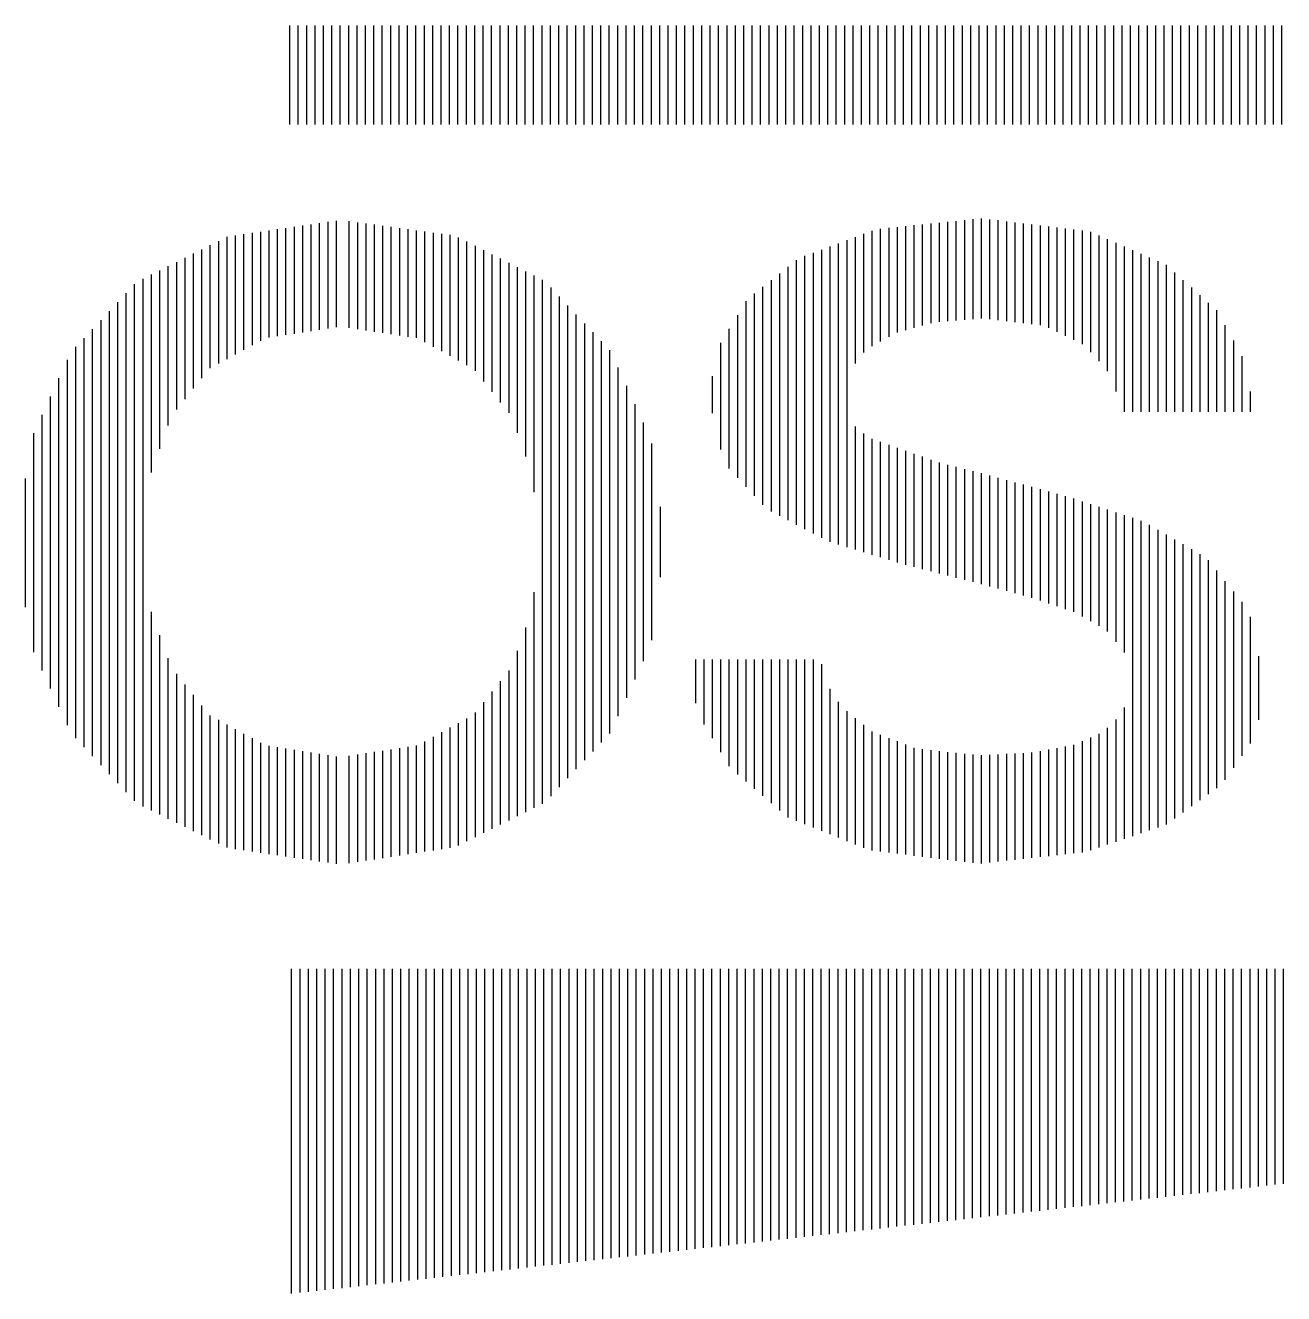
# Model space of a CAD drawing. Extents: x -334 to 5611, y 589 to 4794.
# Drawn here: x 4745.7 to 4828, y 737 to 820 of the extents above; entities that cross this region are included whole.
import ezdxf

# ---------------------------------------------------------------- set-up
doc = ezdxf.new("R2010")
doc.units = 0
doc.header["$LTSCALE"] = 100
doc.header["$MEASUREMENT"] = 0
doc.layers.get('0').update_dxf_attribs({"color": 245, "linetype": 'CONTINUOUS'})

# ---------------------------------------------------------------- blocks, each defined once
blk = doc.blocks.new('H19', base_point=(-13899.373904, 10592.007577))
for p, q in [((-9591.873904, 10944.44117), (-9591.873904, 10950.335702)), ((-9591.373904, 10944.44117), (-9591.373904, 10950.335702)), ((-9590.873904, 10944.44117), (-9590.873904, 10950.335702)), ((-9590.373904, 10944.44117), (-9590.373904, 10950.335702)), ((-9589.873904, 10944.44117), (-9589.873904, 10950.335702)), ((-9589.373904, 10944.44117), (-9589.373904, 10950.335702)), ((-9588.873904, 10944.44117), (-9588.873904, 10950.335702)), ((-9588.373904, 10944.44117), (-9588.373904, 10950.335702)), ((-9587.873904, 10944.44117), (-9587.873904, 10950.335702)), ((-9587.373904, 10944.44117), (-9587.373904, 10950.335702)), ((-9586.873904, 10944.44117), (-9586.873904, 10950.335702)), ((-9586.373904, 10944.44117), (-9586.373904, 10950.335702)), ((-9585.873904, 10944.44117), (-9585.873904, 10950.335702)), ((-9585.373904, 10944.44117), (-9585.373904, 10950.335702)), ((-9584.873904, 10944.44117), (-9584.873904, 10950.335702)), ((-9584.373904, 10944.44117), (-9584.373904, 10950.335702)), ((-9583.873904, 10944.44117), (-9583.873904, 10950.335702)), ((-9583.373904, 10944.44117), (-9583.373904, 10950.335702)), ((-9582.873904, 10944.44117), (-9582.873904, 10950.335702)), ((-9582.373904, 10944.44117), (-9582.373904, 10950.335702)), ((-9581.873904, 10944.44117), (-9581.873904, 10950.335702)), ((-9581.373904, 10944.44117), (-9581.373904, 10950.335702)), ((-9580.873904, 10944.44117), (-9580.873904, 10950.335702)), ((-9580.373904, 10944.44117), (-9580.373904, 10950.335702)), ((-9579.873904, 10944.44117), (-9579.873904, 10950.335702)), ((-9579.373904, 10944.44117), (-9579.373904, 10950.335702)), ((-9578.873904, 10944.44117), (-9578.873904, 10950.335702)), ((-9578.373904, 10944.44117), (-9578.373904, 10950.335702)), ((-9577.873904, 10944.44117), (-9577.873904, 10950.335702)), ((-9577.373904, 10944.44117), (-9577.373904, 10950.335702)), ((-9576.873904, 10944.44117), (-9576.873904, 10950.335702)), ((-9576.373904, 10944.44117), (-9576.373904, 10950.335702)), ((-9575.873904, 10944.44117), (-9575.873904, 10950.335702)), ((-9575.373904, 10944.44117), (-9575.373904, 10950.335702)), ((-9574.873904, 10944.44117), (-9574.873904, 10950.335702)), ((-9574.373904, 10944.44117), (-9574.373904, 10950.335702)), ((-9573.873904, 10944.44117), (-9573.873904, 10950.335702)), ((-9573.373904, 10944.44117), (-9573.373904, 10950.335702)), ((-9572.873904, 10944.44117), (-9572.873904, 10950.335702)), ((-9572.373904, 10944.44117), (-9572.373904, 10950.335702)), ((-9571.873904, 10944.44117), (-9571.873904, 10950.335702)), ((-9571.373904, 10944.44117), (-9571.373904, 10950.335702)), ((-9570.873904, 10944.44117), (-9570.873904, 10950.335702)), ((-9570.373904, 10944.44117), (-9570.373904, 10950.335702)), ((-9569.873904, 10944.44117), (-9569.873904, 10950.335702)), ((-9569.373904, 10944.44117), (-9569.373904, 10950.335702)), ((-9568.873904, 10944.44117), (-9568.873904, 10950.335702)), ((-9568.373904, 10944.44117), (-9568.373904, 10950.335702)), ((-9567.873904, 10944.44117), (-9567.873904, 10950.335702)), ((-9567.373904, 10944.44117), (-9567.373904, 10950.335702)), ((-9566.873904, 10944.44117), (-9566.873904, 10950.335702)), ((-9566.373904, 10944.44117), (-9566.373904, 10950.335702)), ((-9565.873904, 10944.44117), (-9565.873904, 10950.335702)), ((-9565.373904, 10944.44117), (-9565.373904, 10950.335702)), ((-9564.873904, 10944.44117), (-9564.873904, 10950.335702)), ((-9564.373904, 10944.44117), (-9564.373904, 10950.335702)), ((-9563.873904, 10944.44117), (-9563.873904, 10950.335702)), ((-9563.373904, 10944.44117), (-9563.373904, 10950.335702)), ((-9562.873904, 10944.44117), (-9562.873904, 10950.335702)), ((-9562.373904, 10944.44117), (-9562.373904, 10950.335702)), ((-9561.873904, 10944.44117), (-9561.873904, 10950.335702)), ((-9561.373904, 10944.44117), (-9561.373904, 10950.335702)), ((-9560.873904, 10944.44117), (-9560.873904, 10950.335702)), ((-9560.373904, 10944.44117), (-9560.373904, 10950.335702)), ((-9559.873904, 10944.44117), (-9559.873904, 10950.335702)), ((-9559.373904, 10944.44117), (-9559.373904, 10950.335702)), ((-9558.873904, 10944.44117), (-9558.873904, 10950.335702)), ((-9558.373904, 10944.44117), (-9558.373904, 10950.335702)), ((-9557.873904, 10944.44117), (-9557.873904, 10950.335702)), ((-9557.373904, 10944.44117), (-9557.373904, 10950.335702)), ((-9556.873904, 10944.44117), (-9556.873904, 10950.335702)), ((-9556.373904, 10944.44117), (-9556.373904, 10950.335702)), ((-9555.873904, 10944.44117), (-9555.873904, 10950.335702)), ((-9555.373904, 10944.44117), (-9555.373904, 10950.335702)), ((-9554.873904, 10944.44117), (-9554.873904, 10950.335702)), ((-9554.373904, 10944.44117), (-9554.373904, 10950.335702)), ((-9553.873904, 10944.44117), (-9553.873904, 10950.335702)), ((-9553.373904, 10944.44117), (-9553.373904, 10950.335702)), ((-9552.873904, 10944.44117), (-9552.873904, 10950.335702)), ((-9552.373904, 10944.44117), (-9552.373904, 10950.335702)), ((-9551.873904, 10944.44117), (-9551.873904, 10950.335702)), ((-9551.373904, 10944.44117), (-9551.373904, 10950.335702)), ((-9550.873904, 10944.44117), (-9550.873904, 10950.335702)), ((-9550.373904, 10944.44117), (-9550.373904, 10950.335702)), ((-9549.873904, 10944.44117), (-9549.873904, 10950.335702)), ((-9549.373904, 10944.44117), (-9549.373904, 10950.335702)), ((-9548.873904, 10944.44117), (-9548.873904, 10950.335702)), ((-9548.373904, 10944.44117), (-9548.373904, 10950.335702)), ((-9547.873904, 10944.44117), (-9547.873904, 10950.335702)), ((-9547.373904, 10944.44117), (-9547.373904, 10950.335702)), ((-9546.873904, 10944.44117), (-9546.873904, 10950.335702)), ((-9546.373904, 10944.44117), (-9546.373904, 10950.335702)), ((-9545.873904, 10944.44117), (-9545.873904, 10950.335702)), ((-9545.373904, 10944.44117), (-9545.373904, 10950.335702)), ((-9544.873904, 10944.44117), (-9544.873904, 10950.335702)), ((-9544.373904, 10944.44117), (-9544.373904, 10950.335702)), ((-9543.873904, 10944.44117), (-9543.873904, 10950.335702)), ((-9543.373904, 10944.44117), (-9543.373904, 10950.335702)), ((-9542.873904, 10944.44117), (-9542.873904, 10950.335702)), ((-9542.373904, 10944.44117), (-9542.373904, 10950.335702)), ((-9541.873904, 10944.44117), (-9541.873904, 10950.335702)), ((-9541.373904, 10944.44117), (-9541.373904, 10950.335702)), ((-9540.873904, 10944.44117), (-9540.873904, 10950.335702)), ((-9540.373904, 10944.44117), (-9540.373904, 10950.335702)), ((-9539.873904, 10944.44117), (-9539.873904, 10950.335702)), ((-9539.373904, 10944.44117), (-9539.373904, 10950.335702)), ((-9538.873904, 10944.44117), (-9538.873904, 10950.335702)), ((-9538.373904, 10944.44117), (-9538.373904, 10950.335702)), ((-9537.873904, 10944.44117), (-9537.873904, 10950.335702)), ((-9537.373904, 10944.44117), (-9537.373904, 10950.335702)), ((-9536.873904, 10944.44117), (-9536.873904, 10950.335702)), ((-9536.373904, 10944.44117), (-9536.373904, 10950.335702)), ((-9535.873904, 10944.44117), (-9535.873904, 10950.335702)), ((-9535.373904, 10944.44117), (-9535.373904, 10950.335702)), ((-9534.873904, 10944.44117), (-9534.873904, 10950.335702)), ((-9534.373904, 10944.44117), (-9534.373904, 10950.335702)), ((-9533.873904, 10944.44117), (-9533.873904, 10950.335702)), ((-9533.373904, 10944.44117), (-9533.373904, 10950.335702)), ((-9532.873904, 10944.44117), (-9532.873904, 10950.335702))]:
    blk.add_line(p, q)
blk = doc.blocks.new('H20', base_point=(-13899.373904, 10592.007577))
for p, q in [((-9593.604373, 10931.577889), (-9593.604373, 10938.062264)), ((-9593.104373, 10931.765389), (-9593.104373, 10938.132577)), ((-9592.604373, 10931.839608), (-9592.604373, 10938.206795)), ((-9592.104373, 10931.917733), (-9592.104373, 10938.281014)), ((-9591.604373, 10931.991952), (-9591.604373, 10938.351327)), ((-9591.104373, 10932.070077), (-9591.104373, 10938.425545)), ((-9590.604373, 10932.144295), (-9590.604373, 10938.495858)), ((-9590.104373, 10932.22242), (-9590.104373, 10938.570077)), ((-9589.604373, 10932.296639), (-9589.604373, 10938.640389)), ((-9589.104373, 10932.374764), (-9589.104373, 10938.714608)), ((-9596.104373, 10930.214608), (-9596.104373, 10937.507577)), ((-9595.604373, 10930.488045), (-9595.604373, 10937.757577)), ((-9595.104373, 10930.761483), (-9595.104373, 10937.843514)), ((-9594.604373, 10931.03492), (-9594.604373, 10937.917733)), ((-9594.104373, 10931.304452), (-9594.104373, 10937.988045)), ((-9597.604373, 10928.730233), (-9597.604373, 10936.757577)), ((-9597.104373, 10929.355233), (-9597.104373, 10937.007577)), ((-9596.604373, 10929.945077), (-9596.604373, 10937.257577)), ((-9599.104373, 10926.538827), (-9599.104373, 10936.007577)), ((-9598.604373, 10927.480233), (-9598.604373, 10936.257577)), ((-9598.104373, 10928.105233), (-9598.104373, 10936.507577)), ((-9600.604373, 10903.874764), (-9600.604373, 10935.257577)), ((-9600.104373, 10923.741952), (-9600.104373, 10935.507577)), ((-9599.604373, 10925.140389), (-9599.604373, 10935.757577)), ((-9601.604373, 10904.730233), (-9601.604373, 10934.402108)), ((-9601.104373, 10904.198983), (-9601.104373, 10934.933358)), ((-9602.104373, 10905.265389), (-9602.104373, 10933.866952)), ((-9603.104373, 10906.335702), (-9603.104373, 10932.800545)), ((-9602.604373, 10905.800545), (-9602.604373, 10933.335702)), ((-9603.604373, 10906.870858), (-9603.604373, 10932.269295)), ((-9604.104373, 10907.402108), (-9604.104373, 10931.734139)), ((-9604.604373, 10907.937264), (-9604.604373, 10931.202889)), ((-9605.104373, 10908.710702), (-9605.104373, 10930.433358)), ((-9605.604373, 10909.792733), (-9605.604373, 10929.343514)), ((-9606.104373, 10910.87867), (-9606.104373, 10928.257577)), ((-9606.604373, 10911.960702), (-9606.604373, 10927.171639)), ((-9607.104373, 10913.046639), (-9607.104373, 10926.085702)), ((-9607.604373, 10915.726327), (-9607.604373, 10923.386483)), ((-9600.104373, 10903.632577), (-9600.104373, 10915.44117)), ((-9599.604373, 10903.386483), (-9599.604373, 10914.06617)), ((-9599.104373, 10903.140389), (-9599.104373, 10912.687264)), ((-9598.604373, 10902.894295), (-9598.604373, 10911.75367)), ((-9598.104373, 10902.652108), (-9598.104373, 10911.12867)), ((-9597.604373, 10902.406014), (-9597.604373, 10910.50367)), ((-9597.104373, 10902.15992), (-9597.104373, 10909.874764)), ((-9596.604373, 10901.913827), (-9596.604373, 10909.288827)), ((-9596.104373, 10901.671639), (-9596.104373, 10909.015389)), ((-9595.604373, 10901.425545), (-9595.604373, 10908.745858)), ((-9595.104373, 10901.335702), (-9595.104373, 10908.47242)), ((-9594.604373, 10901.265389), (-9594.604373, 10908.198983)), ((-9594.104373, 10901.19117), (-9594.104373, 10907.925545)), ((-9593.604373, 10901.116952), (-9593.604373, 10907.656014)), ((-9593.104373, 10901.042733), (-9593.104373, 10907.468514)), ((-9592.604373, 10900.97242), (-9592.604373, 10907.390389)), ((-9592.104373, 10900.898202), (-9592.104373, 10907.312264)), ((-9591.604373, 10900.823983), (-9591.604373, 10907.234139)), ((-9591.104373, 10900.749764), (-9591.104373, 10907.15992)), ((-9590.604373, 10900.679452), (-9590.604373, 10907.081795)), ((-9590.104373, 10900.605233), (-9590.104373, 10907.00367)), ((-9589.604373, 10900.531014), (-9589.604373, 10906.925545)), ((-9589.104373, 10900.456795), (-9589.104373, 10906.851327))]:
    blk.add_line(p, q)
blk = doc.blocks.new('H21', base_point=(-13899.373904, 10592.007577))
for p, q in [((-9593.604373, 10931.577889), (-9593.604373, 10938.062264)), ((-9593.104373, 10931.765389), (-9593.104373, 10938.132577)), ((-9592.604373, 10931.839608), (-9592.604373, 10938.206795)), ((-9592.104373, 10931.917733), (-9592.104373, 10938.281014)), ((-9591.604373, 10931.991952), (-9591.604373, 10938.351327)), ((-9591.104373, 10932.070077), (-9591.104373, 10938.425545)), ((-9590.604373, 10932.144295), (-9590.604373, 10938.495858)), ((-9590.104373, 10932.22242), (-9590.104373, 10938.570077)), ((-9589.604373, 10932.296639), (-9589.604373, 10938.640389)), ((-9589.104373, 10932.374764), (-9589.104373, 10938.714608)), ((-9596.104373, 10930.214608), (-9596.104373, 10937.507577)), ((-9595.604373, 10930.488045), (-9595.604373, 10937.757577)), ((-9595.104373, 10930.761483), (-9595.104373, 10937.843514)), ((-9594.604373, 10931.03492), (-9594.604373, 10937.917733)), ((-9594.104373, 10931.304452), (-9594.104373, 10937.988045)), ((-9597.604373, 10928.730233), (-9597.604373, 10936.757577)), ((-9597.104373, 10929.355233), (-9597.104373, 10937.007577)), ((-9596.604373, 10929.945077), (-9596.604373, 10937.257577)), ((-9599.104373, 10926.538827), (-9599.104373, 10936.007577)), ((-9598.604373, 10927.480233), (-9598.604373, 10936.257577)), ((-9598.104373, 10928.105233), (-9598.104373, 10936.507577)), ((-9600.604373, 10903.874764), (-9600.604373, 10935.257577)), ((-9600.104373, 10923.741952), (-9600.104373, 10935.507577)), ((-9599.604373, 10925.140389), (-9599.604373, 10935.757577)), ((-9601.604373, 10904.730233), (-9601.604373, 10934.402108)), ((-9601.104373, 10904.198983), (-9601.104373, 10934.933358)), ((-9602.104373, 10905.265389), (-9602.104373, 10933.866952)), ((-9603.104373, 10906.335702), (-9603.104373, 10932.800545)), ((-9602.604373, 10905.800545), (-9602.604373, 10933.335702)), ((-9603.604373, 10906.870858), (-9603.604373, 10932.269295)), ((-9604.104373, 10907.402108), (-9604.104373, 10931.734139)), ((-9604.604373, 10907.937264), (-9604.604373, 10931.202889)), ((-9605.104373, 10908.710702), (-9605.104373, 10930.433358)), ((-9605.604373, 10909.792733), (-9605.604373, 10929.343514)), ((-9606.104373, 10910.87867), (-9606.104373, 10928.257577)), ((-9606.604373, 10911.960702), (-9606.604373, 10927.171639)), ((-9607.104373, 10913.046639), (-9607.104373, 10926.085702)), ((-9607.604373, 10915.726327), (-9607.604373, 10923.386483)), ((-9600.104373, 10903.632577), (-9600.104373, 10915.44117)), ((-9599.604373, 10903.386483), (-9599.604373, 10914.06617)), ((-9599.104373, 10903.140389), (-9599.104373, 10912.687264)), ((-9598.604373, 10902.894295), (-9598.604373, 10911.75367)), ((-9598.104373, 10902.652108), (-9598.104373, 10911.12867)), ((-9597.604373, 10902.406014), (-9597.604373, 10910.50367)), ((-9597.104373, 10902.15992), (-9597.104373, 10909.874764)), ((-9596.604373, 10901.913827), (-9596.604373, 10909.288827)), ((-9596.104373, 10901.671639), (-9596.104373, 10909.015389)), ((-9595.604373, 10901.425545), (-9595.604373, 10908.745858)), ((-9595.104373, 10901.335702), (-9595.104373, 10908.47242)), ((-9594.604373, 10901.265389), (-9594.604373, 10908.198983)), ((-9594.104373, 10901.19117), (-9594.104373, 10907.925545)), ((-9593.604373, 10901.116952), (-9593.604373, 10907.656014)), ((-9593.104373, 10901.042733), (-9593.104373, 10907.468514)), ((-9592.604373, 10900.97242), (-9592.604373, 10907.390389)), ((-9592.104373, 10900.898202), (-9592.104373, 10907.312264)), ((-9591.604373, 10900.823983), (-9591.604373, 10907.234139)), ((-9591.104373, 10900.749764), (-9591.104373, 10907.15992)), ((-9590.604373, 10900.679452), (-9590.604373, 10907.081795)), ((-9590.104373, 10900.605233), (-9590.104373, 10907.00367)), ((-9589.604373, 10900.531014), (-9589.604373, 10906.925545)), ((-9589.104373, 10900.456795), (-9589.104373, 10906.851327))]:
    blk.add_line(p, q)
blk = doc.blocks.new('H22', base_point=(-13899.373904, 10592.007577))
for p, q in [((-9593.604373, 10931.577889), (-9593.604373, 10938.062264)), ((-9593.104373, 10931.765389), (-9593.104373, 10938.132577)), ((-9592.604373, 10931.839608), (-9592.604373, 10938.206795)), ((-9592.104373, 10931.917733), (-9592.104373, 10938.281014)), ((-9591.604373, 10931.991952), (-9591.604373, 10938.351327)), ((-9591.104373, 10932.070077), (-9591.104373, 10938.425545)), ((-9590.604373, 10932.144295), (-9590.604373, 10938.495858)), ((-9590.104373, 10932.22242), (-9590.104373, 10938.570077)), ((-9589.604373, 10932.296639), (-9589.604373, 10938.640389)), ((-9589.104373, 10932.374764), (-9589.104373, 10938.714608)), ((-9596.104373, 10930.214608), (-9596.104373, 10937.507577)), ((-9595.604373, 10930.488045), (-9595.604373, 10937.757577)), ((-9595.104373, 10930.761483), (-9595.104373, 10937.843514)), ((-9594.604373, 10931.03492), (-9594.604373, 10937.917733)), ((-9594.104373, 10931.304452), (-9594.104373, 10937.988045)), ((-9597.604373, 10928.730233), (-9597.604373, 10936.757577)), ((-9597.104373, 10929.355233), (-9597.104373, 10937.007577)), ((-9596.604373, 10929.945077), (-9596.604373, 10937.257577)), ((-9599.104373, 10926.538827), (-9599.104373, 10936.007577)), ((-9598.604373, 10927.480233), (-9598.604373, 10936.257577)), ((-9598.104373, 10928.105233), (-9598.104373, 10936.507577)), ((-9600.604373, 10903.874764), (-9600.604373, 10935.257577)), ((-9600.104373, 10923.741952), (-9600.104373, 10935.507577)), ((-9599.604373, 10925.140389), (-9599.604373, 10935.757577)), ((-9601.604373, 10904.730233), (-9601.604373, 10934.402108)), ((-9601.104373, 10904.198983), (-9601.104373, 10934.933358)), ((-9602.104373, 10905.265389), (-9602.104373, 10933.866952)), ((-9603.104373, 10906.335702), (-9603.104373, 10932.800545)), ((-9602.604373, 10905.800545), (-9602.604373, 10933.335702)), ((-9603.604373, 10906.870858), (-9603.604373, 10932.269295)), ((-9604.104373, 10907.402108), (-9604.104373, 10931.734139)), ((-9604.604373, 10907.937264), (-9604.604373, 10931.202889)), ((-9605.104373, 10908.710702), (-9605.104373, 10930.433358)), ((-9605.604373, 10909.792733), (-9605.604373, 10929.343514)), ((-9606.104373, 10910.87867), (-9606.104373, 10928.257577)), ((-9606.604373, 10911.960702), (-9606.604373, 10927.171639)), ((-9607.104373, 10913.046639), (-9607.104373, 10926.085702)), ((-9607.604373, 10915.726327), (-9607.604373, 10923.386483)), ((-9600.104373, 10903.632577), (-9600.104373, 10915.44117)), ((-9599.604373, 10903.386483), (-9599.604373, 10914.06617)), ((-9599.104373, 10903.140389), (-9599.104373, 10912.687264)), ((-9598.604373, 10902.894295), (-9598.604373, 10911.75367)), ((-9598.104373, 10902.652108), (-9598.104373, 10911.12867)), ((-9597.604373, 10902.406014), (-9597.604373, 10910.50367)), ((-9597.104373, 10902.15992), (-9597.104373, 10909.874764)), ((-9596.604373, 10901.913827), (-9596.604373, 10909.288827)), ((-9596.104373, 10901.671639), (-9596.104373, 10909.015389)), ((-9595.604373, 10901.425545), (-9595.604373, 10908.745858)), ((-9595.104373, 10901.335702), (-9595.104373, 10908.47242)), ((-9594.604373, 10901.265389), (-9594.604373, 10908.198983)), ((-9594.104373, 10901.19117), (-9594.104373, 10907.925545)), ((-9593.604373, 10901.116952), (-9593.604373, 10907.656014)), ((-9593.104373, 10901.042733), (-9593.104373, 10907.468514)), ((-9592.604373, 10900.97242), (-9592.604373, 10907.390389)), ((-9592.104373, 10900.898202), (-9592.104373, 10907.312264)), ((-9591.604373, 10900.823983), (-9591.604373, 10907.234139)), ((-9591.104373, 10900.749764), (-9591.104373, 10907.15992)), ((-9590.604373, 10900.679452), (-9590.604373, 10907.081795)), ((-9590.104373, 10900.605233), (-9590.104373, 10907.00367)), ((-9589.604373, 10900.531014), (-9589.604373, 10906.925545)), ((-9589.104373, 10900.456795), (-9589.104373, 10906.851327))]:
    blk.add_line(p, q)
blk = doc.blocks.new('H23', base_point=(-13899.373904, 10592.007577))
for p, q in [((-9593.604373, 10931.577889), (-9593.604373, 10938.062264)), ((-9593.104373, 10931.765389), (-9593.104373, 10938.132577)), ((-9592.604373, 10931.839608), (-9592.604373, 10938.206795)), ((-9592.104373, 10931.917733), (-9592.104373, 10938.281014)), ((-9591.604373, 10931.991952), (-9591.604373, 10938.351327)), ((-9591.104373, 10932.070077), (-9591.104373, 10938.425545)), ((-9590.604373, 10932.144295), (-9590.604373, 10938.495858)), ((-9590.104373, 10932.22242), (-9590.104373, 10938.570077)), ((-9589.604373, 10932.296639), (-9589.604373, 10938.640389)), ((-9589.104373, 10932.374764), (-9589.104373, 10938.714608)), ((-9596.104373, 10930.214608), (-9596.104373, 10937.507577)), ((-9595.604373, 10930.488045), (-9595.604373, 10937.757577)), ((-9595.104373, 10930.761483), (-9595.104373, 10937.843514)), ((-9594.604373, 10931.03492), (-9594.604373, 10937.917733)), ((-9594.104373, 10931.304452), (-9594.104373, 10937.988045)), ((-9597.604373, 10928.730233), (-9597.604373, 10936.757577)), ((-9597.104373, 10929.355233), (-9597.104373, 10937.007577)), ((-9596.604373, 10929.945077), (-9596.604373, 10937.257577)), ((-9599.104373, 10926.538827), (-9599.104373, 10936.007577)), ((-9598.604373, 10927.480233), (-9598.604373, 10936.257577)), ((-9598.104373, 10928.105233), (-9598.104373, 10936.507577)), ((-9600.604373, 10903.874764), (-9600.604373, 10935.257577)), ((-9600.104373, 10923.741952), (-9600.104373, 10935.507577)), ((-9599.604373, 10925.140389), (-9599.604373, 10935.757577)), ((-9601.604373, 10904.730233), (-9601.604373, 10934.402108)), ((-9601.104373, 10904.198983), (-9601.104373, 10934.933358)), ((-9602.104373, 10905.265389), (-9602.104373, 10933.866952)), ((-9603.104373, 10906.335702), (-9603.104373, 10932.800545)), ((-9602.604373, 10905.800545), (-9602.604373, 10933.335702)), ((-9603.604373, 10906.870858), (-9603.604373, 10932.269295)), ((-9604.104373, 10907.402108), (-9604.104373, 10931.734139)), ((-9604.604373, 10907.937264), (-9604.604373, 10931.202889)), ((-9605.104373, 10908.710702), (-9605.104373, 10930.433358)), ((-9605.604373, 10909.792733), (-9605.604373, 10929.343514)), ((-9606.104373, 10910.87867), (-9606.104373, 10928.257577)), ((-9606.604373, 10911.960702), (-9606.604373, 10927.171639)), ((-9607.104373, 10913.046639), (-9607.104373, 10926.085702)), ((-9607.604373, 10915.726327), (-9607.604373, 10923.386483)), ((-9600.104373, 10903.632577), (-9600.104373, 10915.44117)), ((-9599.604373, 10903.386483), (-9599.604373, 10914.06617)), ((-9599.104373, 10903.140389), (-9599.104373, 10912.687264)), ((-9598.604373, 10902.894295), (-9598.604373, 10911.75367)), ((-9598.104373, 10902.652108), (-9598.104373, 10911.12867)), ((-9597.604373, 10902.406014), (-9597.604373, 10910.50367)), ((-9597.104373, 10902.15992), (-9597.104373, 10909.874764)), ((-9596.604373, 10901.913827), (-9596.604373, 10909.288827)), ((-9596.104373, 10901.671639), (-9596.104373, 10909.015389)), ((-9595.604373, 10901.425545), (-9595.604373, 10908.745858)), ((-9595.104373, 10901.335702), (-9595.104373, 10908.47242)), ((-9594.604373, 10901.265389), (-9594.604373, 10908.198983)), ((-9594.104373, 10901.19117), (-9594.104373, 10907.925545)), ((-9593.604373, 10901.116952), (-9593.604373, 10907.656014)), ((-9593.104373, 10901.042733), (-9593.104373, 10907.468514)), ((-9592.604373, 10900.97242), (-9592.604373, 10907.390389)), ((-9592.104373, 10900.898202), (-9592.104373, 10907.312264)), ((-9591.604373, 10900.823983), (-9591.604373, 10907.234139)), ((-9591.104373, 10900.749764), (-9591.104373, 10907.15992)), ((-9590.604373, 10900.679452), (-9590.604373, 10907.081795)), ((-9590.104373, 10900.605233), (-9590.104373, 10907.00367)), ((-9589.604373, 10900.531014), (-9589.604373, 10906.925545)), ((-9589.104373, 10900.456795), (-9589.104373, 10906.851327))]:
    blk.add_line(p, q)
blk = doc.blocks.new('H30', base_point=(-13899.373904, 10592.007577))
for p, q in [((-9550.737185, 10932.906014), (-9550.737185, 10938.851327)), ((-9557.237185, 10931.245858), (-9557.237185, 10938.109139)), ((-9556.737185, 10931.531014), (-9556.737185, 10938.238045)), ((-9556.237185, 10931.812264), (-9556.237185, 10938.288827)), ((-9555.737185, 10932.062264), (-9555.737185, 10938.339608)), ((-9555.237185, 10932.198983), (-9555.237185, 10938.390389)), ((-9554.737185, 10932.339608), (-9554.737185, 10938.44117)), ((-9554.237185, 10932.480233), (-9554.237185, 10938.491952)), ((-9553.737185, 10932.616952), (-9553.737185, 10938.542733)), ((-9553.237185, 10932.695077), (-9553.237185, 10938.593514)), ((-9552.737185, 10932.738045), (-9552.737185, 10938.644295)), ((-9552.237185, 10932.781014), (-9552.237185, 10938.695077)), ((-9551.737185, 10932.823983), (-9551.737185, 10938.749764)), ((-9551.237185, 10932.863045), (-9551.237185, 10938.800545)), ((-9550.237185, 10932.855233), (-9550.237185, 10938.796639)), ((-9549.737185, 10932.796639), (-9549.737185, 10938.738045)), ((-9549.237185, 10932.738045), (-9549.237185, 10938.675545)), ((-9548.737185, 10932.679452), (-9548.737185, 10938.616952)), ((-9548.237185, 10932.620858), (-9548.237185, 10938.554452)), ((-9547.737185, 10932.562264), (-9547.737185, 10938.491952)), ((-9547.237185, 10932.499764), (-9547.237185, 10938.433358)), ((-9546.737185, 10932.343514), (-9546.737185, 10938.370858)), ((-9546.237185, 10932.101327), (-9546.237185, 10938.308358)), ((-9545.737185, 10931.863045), (-9545.737185, 10938.249764)), ((-9545.237185, 10931.620858), (-9545.237185, 10938.187264)), ((-9544.737185, 10931.37867), (-9544.737185, 10938.124764)), ((-9559.237185, 10919.456795), (-9559.237185, 10937.363045)), ((-9558.737185, 10919.304452), (-9558.737185, 10937.550545)), ((-9558.237185, 10930.226327), (-9558.237185, 10937.738045)), ((-9557.737185, 10930.866952), (-9557.737185, 10937.925545)), ((-9544.237185, 10930.898202), (-9544.237185, 10938.046639)), ((-9543.737185, 10930.359139), (-9543.737185, 10937.831795)), ((-9543.237185, 10929.773202), (-9543.237185, 10937.613045)), ((-9542.737185, 10928.546639), (-9542.737185, 10937.394295)), ((-9561.237185, 10920.370858), (-9561.237185, 10936.616952)), ((-9560.737185, 10920.109139), (-9560.737185, 10936.804452)), ((-9560.237185, 10919.851327), (-9560.237185, 10936.991952)), ((-9559.737185, 10919.609139), (-9559.737185, 10937.179452)), ((-9542.237185, 10927.351327), (-9542.237185, 10937.179452)), ((-9541.737185, 10927.351327), (-9541.737185, 10936.960702)), ((-9541.237185, 10927.351327), (-9541.237185, 10936.745858)), ((-9562.237185, 10920.894295), (-9562.237185, 10935.964608)), ((-9561.737185, 10920.632577), (-9561.737185, 10936.359139)), ((-9540.737185, 10927.351327), (-9540.737185, 10936.527108)), ((-9540.237185, 10927.351327), (-9540.237185, 10936.312264)), ((-9539.737185, 10927.351327), (-9539.737185, 10936.085702)), ((-9563.237185, 10921.417733), (-9563.237185, 10935.171639)), ((-9562.737185, 10921.156014), (-9562.737185, 10935.56617)), ((-9539.237185, 10927.351327), (-9539.237185, 10935.636483)), ((-9538.737185, 10927.351327), (-9538.737185, 10935.187264)), ((-9564.237185, 10922.34742), (-9564.237185, 10934.382577)), ((-9563.737185, 10921.804452), (-9563.737185, 10934.777108)), ((-9538.237185, 10927.351327), (-9538.237185, 10934.738045)), ((-9564.737185, 10922.886483), (-9564.737185, 10933.929452)), ((-9537.737185, 10927.351327), (-9537.737185, 10934.28492)), ((-9537.237185, 10927.351327), (-9537.237185, 10933.835702)), ((-9565.237185, 10923.429452), (-9565.237185, 10933.101327)), ((-9536.737185, 10927.351327), (-9536.737185, 10933.386483)), ((-9565.737185, 10923.968514), (-9565.737185, 10932.277108)), ((-9536.237185, 10927.351327), (-9536.237185, 10932.499764)), ((-9566.237185, 10925.09742), (-9566.237185, 10931.452889)), ((-9535.737185, 10927.351327), (-9535.737185, 10931.581795)), ((-9535.237185, 10927.351327), (-9535.237185, 10930.663827)), ((-9566.737185, 10927.269295), (-9566.737185, 10929.464608)), ((-9534.737185, 10927.351327), (-9534.737185, 10928.558358)), ((-9558.237185, 10919.152108), (-9558.237185, 10926.476327)), ((-9557.737185, 10918.999764), (-9557.737185, 10926.050545)), ((-9557.237185, 10918.84742), (-9557.237185, 10925.741952)), ((-9556.737185, 10918.695077), (-9556.737185, 10925.56617)), ((-9556.237185, 10918.542733), (-9556.237185, 10925.386483)), ((-9555.737185, 10918.390389), (-9555.737185, 10925.210702)), ((-9555.237185, 10918.241952), (-9555.237185, 10925.03492)), ((-9554.737185, 10918.116952), (-9554.737185, 10924.855233)), ((-9554.237185, 10917.988045), (-9554.237185, 10924.679452)), ((-9553.737185, 10917.863045), (-9553.737185, 10924.499764)), ((-9553.237185, 10917.734139), (-9553.237185, 10924.331795)), ((-9552.737185, 10917.605233), (-9552.737185, 10924.202889)), ((-9552.237185, 10917.480233), (-9552.237185, 10924.073983)), ((-9551.737185, 10917.351327), (-9551.737185, 10923.945077)), ((-9551.237185, 10917.226327), (-9551.237185, 10923.820077)), ((-9550.737185, 10917.09742), (-9550.737185, 10923.69117)), ((-9550.237185, 10916.964608), (-9550.237185, 10923.562264)), ((-9549.737185, 10916.827889), (-9549.737185, 10923.425545)), ((-9549.237185, 10916.69117), (-9549.237185, 10923.288827)), ((-9548.737185, 10916.550545), (-9548.737185, 10923.152108)), ((-9548.237185, 10916.413827), (-9548.237185, 10923.015389)), ((-9547.737185, 10916.277108), (-9547.737185, 10922.882577)), ((-9547.237185, 10916.113045), (-9547.237185, 10922.745858)), ((-9546.737185, 10915.945077), (-9546.737185, 10922.609139)), ((-9546.237185, 10915.777108), (-9546.237185, 10922.47242)), ((-9545.737185, 10915.609139), (-9545.737185, 10922.335702)), ((-9545.237185, 10915.44117), (-9545.237185, 10922.183358)), ((-9544.737185, 10915.175545), (-9544.737185, 10922.019295)), ((-9544.237185, 10914.894295), (-9544.237185, 10921.855233)), ((-9543.737185, 10914.613045), (-9543.737185, 10921.69117)), ((-9543.237185, 10914.277108), (-9543.237185, 10921.527108)), ((-9542.737185, 10913.656014), (-9542.737185, 10921.363045)), ((-9542.237185, 10913.031014), (-9542.237185, 10921.198983)), ((-9541.737185, 10902.113045), (-9541.737185, 10921.03492)), ((-9541.237185, 10902.281014), (-9541.237185, 10920.870858)), ((-9540.737185, 10902.452889), (-9540.737185, 10920.620858)), ((-9540.237185, 10902.620858), (-9540.237185, 10920.331795)), ((-9539.737185, 10902.796639), (-9539.737185, 10920.042733)), ((-9539.237185, 10903.15992), (-9539.237185, 10919.75367)), ((-9538.737185, 10903.519295), (-9538.737185, 10919.464608)), ((-9538.237185, 10903.87867), (-9538.237185, 10919.171639)), ((-9537.737185, 10904.241952), (-9537.737185, 10918.882577)), ((-9537.237185, 10904.601327), (-9537.237185, 10918.523202)), ((-9536.737185, 10904.960702), (-9536.737185, 10917.902108)), ((-9536.237185, 10905.452889), (-9536.237185, 10917.281014)), ((-9535.737185, 10906.171639), (-9535.737185, 10916.65992)), ((-9535.237185, 10906.890389), (-9535.237185, 10916.038827)), ((-9534.737185, 10907.609139), (-9534.737185, 10915.148202)), ((-9567.737185, 10910.019295), (-9567.737185, 10912.609139)), ((-9567.237185, 10908.75367), (-9567.237185, 10912.609139)), ((-9566.737185, 10907.925545), (-9566.737185, 10912.609139)), ((-9566.237185, 10907.101327), (-9566.237185, 10912.609139)), ((-9565.737185, 10906.277108), (-9565.737185, 10912.609139)), ((-9565.237185, 10905.781014), (-9565.237185, 10912.609139)), ((-9564.737185, 10905.351327), (-9564.737185, 10912.609139)), ((-9564.237185, 10904.925545), (-9564.237185, 10912.609139)), ((-9563.737185, 10904.495858), (-9563.737185, 10912.609139)), ((-9563.237185, 10904.070077), (-9563.237185, 10912.609139)), ((-9562.737185, 10903.640389), (-9562.737185, 10912.609139)), ((-9562.237185, 10903.218514), (-9562.237185, 10912.609139)), ((-9561.737185, 10903.019295), (-9561.737185, 10912.609139)), ((-9561.237185, 10902.820077), (-9561.237185, 10912.609139)), ((-9560.737185, 10902.616952), (-9560.737185, 10912.609139)), ((-9534.237185, 10909.031014), (-9534.237185, 10912.81617)), ((-9560.237185, 10902.417733), (-9560.237185, 10912.339608)), ((-9559.737185, 10902.218514), (-9559.737185, 10910.866952)), ((-9559.237185, 10902.015389), (-9559.237185, 10910.085702)), ((-9558.737185, 10901.81617), (-9558.737185, 10909.531014)), ((-9542.237185, 10901.94117), (-9542.237185, 10909.765389)), ((-9558.237185, 10901.616952), (-9558.237185, 10909.12867)), ((-9557.737185, 10901.413827), (-9557.737185, 10908.726327)), ((-9542.737185, 10901.773202), (-9542.737185, 10909.038827)), ((-9557.237185, 10901.249764), (-9557.237185, 10908.327889)), ((-9556.737185, 10901.187264), (-9556.737185, 10908.136483)), ((-9556.237185, 10901.124764), (-9556.237185, 10907.94117)), ((-9544.237185, 10901.261483), (-9544.237185, 10907.976327)), ((-9543.737185, 10901.433358), (-9543.737185, 10908.19117)), ((-9543.237185, 10901.601327), (-9543.237185, 10908.550545)), ((-9555.737185, 10901.06617), (-9555.737185, 10907.749764)), ((-9555.237185, 10901.00367), (-9555.237185, 10907.554452)), ((-9554.737185, 10900.94117), (-9554.737185, 10907.363045)), ((-9554.237185, 10900.882577), (-9554.237185, 10907.269295)), ((-9553.737185, 10900.820077), (-9553.737185, 10907.214608)), ((-9553.237185, 10900.761483), (-9553.237185, 10907.163827)), ((-9547.237185, 10900.866952), (-9547.237185, 10907.163827)), ((-9546.737185, 10900.921639), (-9546.737185, 10907.25367)), ((-9546.237185, 10900.976327), (-9546.237185, 10907.339608)), ((-9545.737185, 10901.031014), (-9545.737185, 10907.429452)), ((-9545.237185, 10901.085702), (-9545.237185, 10907.542733)), ((-9544.737185, 10901.140389), (-9544.737185, 10907.757577)), ((-9552.737185, 10900.698983), (-9552.737185, 10907.109139)), ((-9552.237185, 10900.636483), (-9552.237185, 10907.058358)), ((-9551.737185, 10900.577889), (-9551.737185, 10907.00367)), ((-9551.237185, 10900.515389), (-9551.237185, 10906.952889)), ((-9550.737185, 10900.484139), (-9550.737185, 10906.917733)), ((-9550.237185, 10900.538827), (-9550.237185, 10906.94117)), ((-9549.737185, 10900.593514), (-9549.737185, 10906.968514)), ((-9549.237185, 10900.648202), (-9549.237185, 10906.991952)), ((-9548.737185, 10900.702889), (-9548.737185, 10907.019295)), ((-9548.237185, 10900.757577), (-9548.237185, 10907.042733)), ((-9547.737185, 10900.812264), (-9547.737185, 10907.077889))]:
    blk.add_line(p, q)
blk = doc.blocks.new('H32', base_point=(-13899.373904, 10592.007577))
for p, q in [((-9593.604373, 10931.577889), (-9593.604373, 10938.062264)), ((-9593.104373, 10931.765389), (-9593.104373, 10938.132577)), ((-9592.604373, 10931.839608), (-9592.604373, 10938.206795)), ((-9592.104373, 10931.917733), (-9592.104373, 10938.281014)), ((-9591.604373, 10931.991952), (-9591.604373, 10938.351327)), ((-9591.104373, 10932.070077), (-9591.104373, 10938.425545)), ((-9590.604373, 10932.144295), (-9590.604373, 10938.495858)), ((-9590.104373, 10932.22242), (-9590.104373, 10938.570077)), ((-9589.604373, 10932.296639), (-9589.604373, 10938.640389)), ((-9589.104373, 10932.374764), (-9589.104373, 10938.714608)), ((-9596.104373, 10930.214608), (-9596.104373, 10937.507577)), ((-9595.604373, 10930.488045), (-9595.604373, 10937.757577)), ((-9595.104373, 10930.761483), (-9595.104373, 10937.843514)), ((-9594.604373, 10931.03492), (-9594.604373, 10937.917733)), ((-9594.104373, 10931.304452), (-9594.104373, 10937.988045)), ((-9597.604373, 10928.730233), (-9597.604373, 10936.757577)), ((-9597.104373, 10929.355233), (-9597.104373, 10937.007577)), ((-9596.604373, 10929.945077), (-9596.604373, 10937.257577)), ((-9599.104373, 10926.538827), (-9599.104373, 10936.007577)), ((-9598.604373, 10927.480233), (-9598.604373, 10936.257577)), ((-9598.104373, 10928.105233), (-9598.104373, 10936.507577)), ((-9600.604373, 10903.874764), (-9600.604373, 10935.257577)), ((-9600.104373, 10923.741952), (-9600.104373, 10935.507577)), ((-9599.604373, 10925.140389), (-9599.604373, 10935.757577)), ((-9601.604373, 10904.730233), (-9601.604373, 10934.402108)), ((-9601.104373, 10904.198983), (-9601.104373, 10934.933358)), ((-9602.104373, 10905.265389), (-9602.104373, 10933.866952)), ((-9603.104373, 10906.335702), (-9603.104373, 10932.800545)), ((-9602.604373, 10905.800545), (-9602.604373, 10933.335702)), ((-9603.604373, 10906.870858), (-9603.604373, 10932.269295)), ((-9604.104373, 10907.402108), (-9604.104373, 10931.734139)), ((-9604.604373, 10907.937264), (-9604.604373, 10931.202889)), ((-9605.104373, 10908.710702), (-9605.104373, 10930.433358)), ((-9605.604373, 10909.792733), (-9605.604373, 10929.343514)), ((-9606.104373, 10910.87867), (-9606.104373, 10928.257577)), ((-9606.604373, 10911.960702), (-9606.604373, 10927.171639)), ((-9607.104373, 10913.046639), (-9607.104373, 10926.085702)), ((-9607.604373, 10915.726327), (-9607.604373, 10923.386483)), ((-9600.104373, 10903.632577), (-9600.104373, 10915.44117)), ((-9599.604373, 10903.386483), (-9599.604373, 10914.06617)), ((-9599.104373, 10903.140389), (-9599.104373, 10912.687264)), ((-9598.604373, 10902.894295), (-9598.604373, 10911.75367)), ((-9598.104373, 10902.652108), (-9598.104373, 10911.12867)), ((-9597.604373, 10902.406014), (-9597.604373, 10910.50367)), ((-9597.104373, 10902.15992), (-9597.104373, 10909.874764)), ((-9596.604373, 10901.913827), (-9596.604373, 10909.288827)), ((-9596.104373, 10901.671639), (-9596.104373, 10909.015389)), ((-9595.604373, 10901.425545), (-9595.604373, 10908.745858)), ((-9595.104373, 10901.335702), (-9595.104373, 10908.47242)), ((-9594.604373, 10901.265389), (-9594.604373, 10908.198983)), ((-9594.104373, 10901.19117), (-9594.104373, 10907.925545)), ((-9593.604373, 10901.116952), (-9593.604373, 10907.656014)), ((-9593.104373, 10901.042733), (-9593.104373, 10907.468514)), ((-9592.604373, 10900.97242), (-9592.604373, 10907.390389)), ((-9592.104373, 10900.898202), (-9592.104373, 10907.312264)), ((-9591.604373, 10900.823983), (-9591.604373, 10907.234139)), ((-9591.104373, 10900.749764), (-9591.104373, 10907.15992)), ((-9590.604373, 10900.679452), (-9590.604373, 10907.081795)), ((-9590.104373, 10900.605233), (-9590.104373, 10907.00367)), ((-9589.604373, 10900.531014), (-9589.604373, 10906.925545)), ((-9589.104373, 10900.456795), (-9589.104373, 10906.851327))]:
    blk.add_line(p, q)
blk = doc.blocks.new('H35', base_point=(-13899.373904, 10592.007577))
for p, q in [((-9591.768435, 10874.890389), (-9591.768435, 10894.210702)), ((-9591.268435, 10874.948983), (-9591.268435, 10894.210702)), ((-9590.768435, 10875.00367), (-9590.768435, 10894.210702)), ((-9590.268435, 10875.058358), (-9590.268435, 10894.210702)), ((-9589.768435, 10875.113045), (-9589.768435, 10894.210702)), ((-9589.268435, 10875.167733), (-9589.268435, 10894.210702)), ((-9588.768435, 10875.22242), (-9588.768435, 10894.210702)), ((-9588.268435, 10875.281014), (-9588.268435, 10894.210702)), ((-9587.768435, 10875.335702), (-9587.768435, 10894.210702)), ((-9587.268435, 10875.390389), (-9587.268435, 10894.210702)), ((-9586.768435, 10875.445077), (-9586.768435, 10894.210702)), ((-9586.268435, 10875.499764), (-9586.268435, 10894.210702)), ((-9585.768435, 10875.558358), (-9585.768435, 10894.210702)), ((-9585.268435, 10875.613045), (-9585.268435, 10894.210702)), ((-9584.768435, 10875.667733), (-9584.768435, 10894.210702)), ((-9584.268435, 10875.72242), (-9584.268435, 10894.210702)), ((-9583.768435, 10875.777108), (-9583.768435, 10894.210702)), ((-9583.268435, 10875.831795), (-9583.268435, 10894.210702)), ((-9582.768435, 10875.890389), (-9582.768435, 10894.210702)), ((-9582.268435, 10875.945077), (-9582.268435, 10894.210702)), ((-9581.768435, 10875.999764), (-9581.768435, 10894.210702)), ((-9581.268435, 10876.054452), (-9581.268435, 10894.210702)), ((-9580.768435, 10876.109139), (-9580.768435, 10894.210702)), ((-9580.268435, 10876.167733), (-9580.268435, 10894.210702)), ((-9579.768435, 10876.22242), (-9579.768435, 10894.210702)), ((-9579.268435, 10876.277108), (-9579.268435, 10894.210702)), ((-9578.768435, 10876.331795), (-9578.768435, 10894.210702)), ((-9578.268435, 10876.386483), (-9578.268435, 10894.210702)), ((-9577.768435, 10876.445077), (-9577.768435, 10894.210702)), ((-9577.268435, 10876.499764), (-9577.268435, 10894.210702)), ((-9576.768435, 10876.554452), (-9576.768435, 10894.210702)), ((-9576.268435, 10876.609139), (-9576.268435, 10894.210702)), ((-9575.768435, 10876.663827), (-9575.768435, 10894.210702)), ((-9575.268435, 10876.718514), (-9575.268435, 10894.210702)), ((-9574.768435, 10876.777108), (-9574.768435, 10894.210702)), ((-9574.268435, 10876.831795), (-9574.268435, 10894.210702)), ((-9573.768435, 10876.886483), (-9573.768435, 10894.210702)), ((-9573.268435, 10876.94117), (-9573.268435, 10894.210702)), ((-9572.768435, 10876.995858), (-9572.768435, 10894.210702)), ((-9572.268435, 10877.054452), (-9572.268435, 10894.210702)), ((-9571.768435, 10877.109139), (-9571.768435, 10894.210702)), ((-9571.268435, 10877.163827), (-9571.268435, 10894.210702)), ((-9570.768435, 10877.218514), (-9570.768435, 10894.210702)), ((-9570.268435, 10877.273202), (-9570.268435, 10894.210702)), ((-9569.768435, 10877.327889), (-9569.768435, 10894.210702)), ((-9569.268435, 10877.386483), (-9569.268435, 10894.210702)), ((-9568.768435, 10877.44117), (-9568.768435, 10894.210702)), ((-9568.268435, 10877.495858), (-9568.268435, 10894.210702)), ((-9567.768435, 10877.550545), (-9567.768435, 10894.210702)), ((-9567.268435, 10877.605233), (-9567.268435, 10894.210702)), ((-9566.768435, 10877.663827), (-9566.768435, 10894.210702)), ((-9566.268435, 10877.718514), (-9566.268435, 10894.210702)), ((-9565.768435, 10877.773202), (-9565.768435, 10894.210702)), ((-9565.268435, 10877.827889), (-9565.268435, 10894.210702)), ((-9564.768435, 10877.882577), (-9564.768435, 10894.210702)), ((-9564.268435, 10877.94117), (-9564.268435, 10894.210702)), ((-9563.768435, 10877.995858), (-9563.768435, 10894.210702)), ((-9563.268435, 10878.050545), (-9563.268435, 10894.210702)), ((-9562.768435, 10878.105233), (-9562.768435, 10894.210702)), ((-9562.268435, 10878.15992), (-9562.268435, 10894.210702)), ((-9561.768435, 10878.214608), (-9561.768435, 10894.210702)), ((-9561.268435, 10878.273202), (-9561.268435, 10894.210702)), ((-9560.768435, 10878.327889), (-9560.768435, 10894.210702)), ((-9560.268435, 10878.382577), (-9560.268435, 10894.210702)), ((-9559.768435, 10878.437264), (-9559.768435, 10894.210702)), ((-9559.268435, 10878.491952), (-9559.268435, 10894.210702)), ((-9558.768435, 10878.550545), (-9558.768435, 10894.210702)), ((-9558.268435, 10878.605233), (-9558.268435, 10894.210702)), ((-9557.768435, 10878.65992), (-9557.768435, 10894.210702)), ((-9557.268435, 10878.714608), (-9557.268435, 10894.210702)), ((-9556.768435, 10878.769295), (-9556.768435, 10894.210702)), ((-9556.268435, 10878.823983), (-9556.268435, 10894.210702)), ((-9555.768435, 10878.882577), (-9555.768435, 10894.210702)), ((-9555.268435, 10878.937264), (-9555.268435, 10894.210702)), ((-9554.768435, 10878.991952), (-9554.768435, 10894.210702)), ((-9554.268435, 10879.046639), (-9554.268435, 10894.210702)), ((-9553.768435, 10879.101327), (-9553.768435, 10894.210702)), ((-9553.268435, 10879.15992), (-9553.268435, 10894.210702)), ((-9552.768435, 10879.214608), (-9552.768435, 10894.210702)), ((-9552.268435, 10879.269295), (-9552.268435, 10894.210702)), ((-9551.768435, 10879.323983), (-9551.768435, 10894.210702)), ((-9551.268435, 10879.37867), (-9551.268435, 10894.210702)), ((-9550.768435, 10879.437264), (-9550.768435, 10894.210702)), ((-9550.268435, 10879.491952), (-9550.268435, 10894.210702)), ((-9549.768435, 10879.546639), (-9549.768435, 10894.210702)), ((-9549.268435, 10879.601327), (-9549.268435, 10894.210702)), ((-9548.768435, 10879.656014), (-9548.768435, 10894.210702)), ((-9548.268435, 10879.710702), (-9548.268435, 10894.210702)), ((-9547.768435, 10879.769295), (-9547.768435, 10894.210702)), ((-9547.268435, 10879.823983), (-9547.268435, 10894.210702)), ((-9546.768435, 10879.87867), (-9546.768435, 10894.210702)), ((-9546.268435, 10879.933358), (-9546.268435, 10894.210702)), ((-9545.768435, 10879.988045), (-9545.768435, 10894.210702)), ((-9545.268435, 10880.046639), (-9545.268435, 10894.210702)), ((-9544.768435, 10880.101327), (-9544.768435, 10894.210702)), ((-9544.268435, 10880.156014), (-9544.268435, 10894.210702)), ((-9543.768435, 10880.210702), (-9543.768435, 10894.210702)), ((-9543.268435, 10880.265389), (-9543.268435, 10894.210702)), ((-9542.768435, 10880.323983), (-9542.768435, 10894.210702)), ((-9542.268435, 10880.37867), (-9542.268435, 10894.210702)), ((-9541.768435, 10880.433358), (-9541.768435, 10894.210702)), ((-9541.268435, 10880.488045), (-9541.268435, 10894.210702)), ((-9540.768435, 10880.542733), (-9540.768435, 10894.210702)), ((-9540.268435, 10880.59742), (-9540.268435, 10894.210702)), ((-9539.768435, 10880.656014), (-9539.768435, 10894.210702)), ((-9539.268435, 10880.710702), (-9539.268435, 10894.210702)), ((-9538.768435, 10880.765389), (-9538.768435, 10894.210702)), ((-9538.268435, 10880.820077), (-9538.268435, 10894.210702)), ((-9537.768435, 10880.874764), (-9537.768435, 10894.210702)), ((-9537.268435, 10880.933358), (-9537.268435, 10894.210702)), ((-9536.768435, 10880.988045), (-9536.768435, 10894.210702)), ((-9536.268435, 10881.042733), (-9536.268435, 10894.210702)), ((-9535.768435, 10881.09742), (-9535.768435, 10894.210702)), ((-9535.268435, 10881.152108), (-9535.268435, 10894.210702)), ((-9534.768435, 10881.206795), (-9534.768435, 10894.210702)), ((-9534.268435, 10881.265389), (-9534.268435, 10894.210702)), ((-9533.768435, 10881.320077), (-9533.768435, 10894.210702)), ((-9533.268435, 10881.374764), (-9533.268435, 10894.210702)), ((-9532.768435, 10881.429452), (-9532.768435, 10894.210702))]:
    blk.add_line(p, q)

msp = doc.modelspace()

# ---------------------------------------------------------------- linework, layer by layer
for p, q in [((4766.846334, 800.159574), (4766.846334, 807.137699)), ((4767.396334, 800.077934), (4767.396334, 807.064652)), ((4767.946334, 799.991996), (4767.946334, 806.991605)), ((4768.496334, 799.910355), (4768.496334, 806.914262)), ((4769.046334, 799.828715), (4769.046334, 806.841215)), ((4769.596334, 799.747074), (4769.596334, 806.763871)), ((4770.146334, 799.665434), (4770.146334, 806.690824)), ((4770.696334, 799.583793), (4770.696334, 806.61348)), ((4771.246334, 799.502152), (4771.246334, 806.540434)), ((4771.796334, 799.227152), (4771.796334, 806.467387)), ((4772.346334, 798.926371), (4772.346334, 806.390043)), ((4772.896334, 798.62559), (4772.896334, 806.316996)), ((4773.446334, 798.324809), (4773.446334, 806.239652)), ((4773.996334, 798.028324), (4773.996334, 806.084965)), ((4774.546334, 797.727543), (4774.546334, 805.805668)), ((4775.096334, 797.345121), (4775.096334, 805.526371)), ((4775.646334, 796.657621), (4775.646334, 805.251371)), ((4776.196334, 795.970121), (4776.196334, 804.972074)), ((4776.746334, 795.278324), (4776.746334, 804.692777)), ((4777.296334, 794.590824), (4777.296334, 804.417777)), ((4777.846334, 793.284574), (4777.846334, 804.13848)), ((4778.396334, 791.746293), (4778.396334, 803.859184)), ((4778.946334, 789.408793), (4778.946334, 803.584184)), ((4779.496334, 769.024418), (4779.496334, 803.304887)), ((4780.046334, 769.518559), (4780.046334, 802.810746)), ((4780.596334, 770.102934), (4780.596334, 802.222074)), ((4781.146334, 770.691605), (4781.146334, 801.633402)), ((4781.696334, 771.27598), (4781.696334, 801.04473)), ((4782.246334, 771.864652), (4782.246334, 800.456059)), ((4782.796334, 772.449027), (4782.796334, 799.871684)), ((4783.346334, 773.037699), (4783.346334, 799.283012)), ((4783.896334, 773.622074), (4783.896334, 798.69434)), ((4784.446334, 774.747855), (4784.446334, 797.572855)), ((4784.996334, 775.95098), (4784.996334, 796.36973)), ((4785.546334, 777.154105), (4785.546334, 795.170902)), ((4786.096334, 778.352934), (4786.096334, 793.972074)), ((4786.646334, 779.727934), (4786.646334, 792.597074)), ((4787.196334, 783.84434), (4787.196334, 788.45059)), ((4778.946334, 768.749418), (4778.946334, 782.868949)), ((4778.396334, 768.478715), (4778.396334, 780.54434)), ((4777.846334, 768.208012), (4777.846334, 779.027543)), ((4777.296334, 767.933012), (4777.296334, 777.73848)), ((4776.746334, 767.662309), (4776.746334, 777.046684)), ((4776.196334, 767.387309), (4776.196334, 776.359184)), ((4775.646334, 767.116605), (4775.646334, 775.671684)), ((4773.996334, 766.295902), (4773.996334, 774.30098)), ((4774.546334, 766.570902), (4774.546334, 774.601762)), ((4775.096334, 766.841605), (4775.096334, 774.984184)), ((4772.896334, 766.055277), (4772.896334, 773.703715)), ((4773.446334, 766.136918), (4773.446334, 774.000199)), ((4770.146334, 765.634184), (4770.146334, 772.659574)), ((4770.696334, 765.715824), (4770.696334, 772.745512)), ((4771.246334, 765.801762), (4771.246334, 772.827152)), ((4771.796334, 765.887699), (4771.796334, 773.102152)), ((4772.346334, 765.96934), (4772.346334, 773.402934)), ((4766.846334, 765.131449), (4766.846334, 772.161137)), ((4767.396334, 765.21309), (4767.396334, 772.242777)), ((4767.946334, 765.299027), (4767.946334, 772.328715)), ((4768.496334, 765.380668), (4768.496334, 772.410355)), ((4769.046334, 765.466605), (4769.046334, 772.491996)), ((4769.596334, 765.548246), (4769.596334, 772.577934))]:
    msp.add_line(p, q)

# ---------------------------------------------------------------- block references
at = {"xscale": 1.1, "yscale": 1.1}
for name in ['H19', 'H20', 'H21', 'H22', 'H23', 'H32', 'H30', 'H35']:
    msp.add_blockref(name, (24.707662, 425.79434), dxfattribs=at)

doc.saveas('drawing.dxf')
